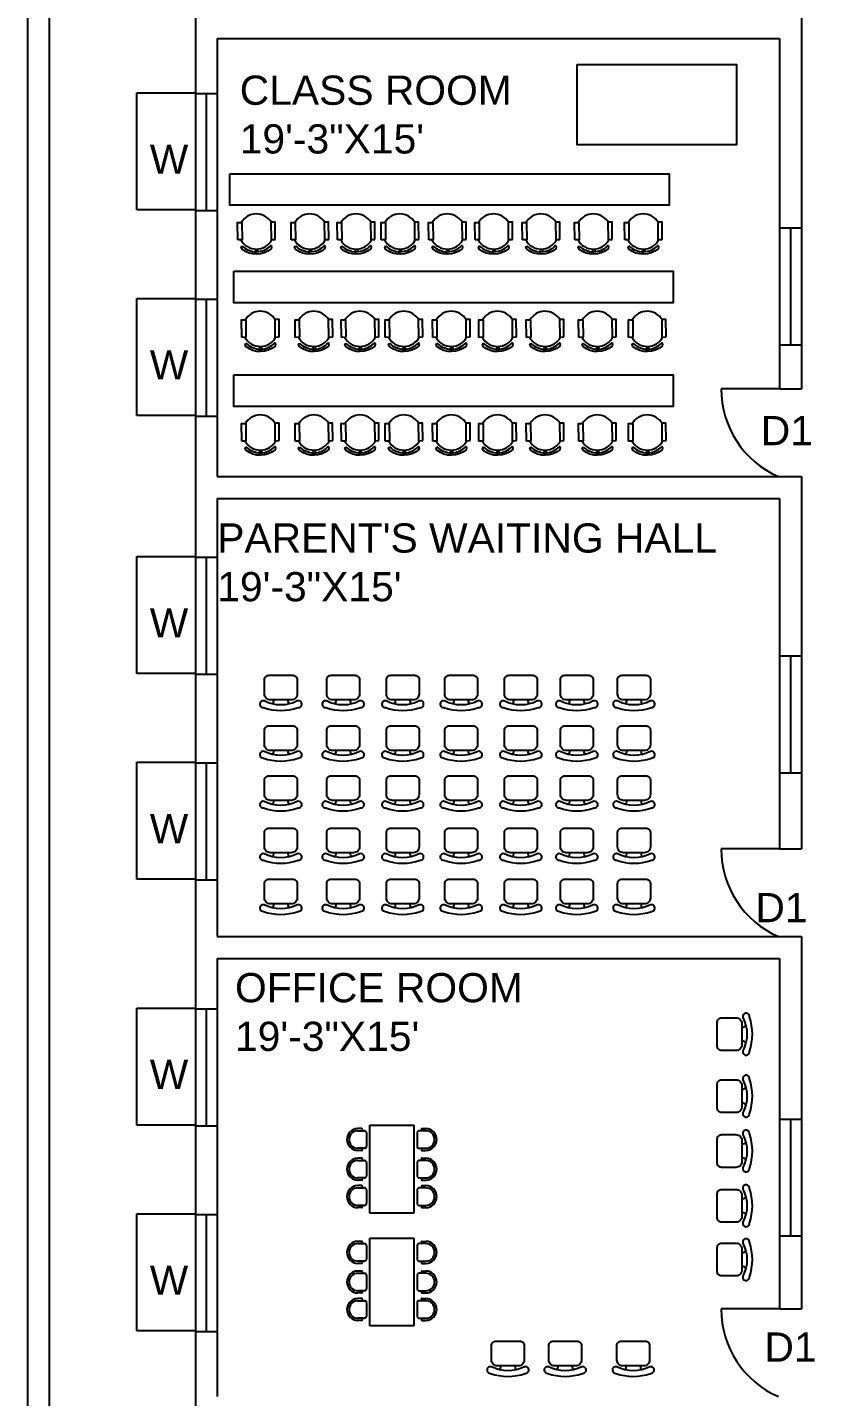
# Model space of a CAD drawing. Header units: inches. Extents: x 677 to 5195, y 405 to 5099.
# Drawn here: x 677 to 1001, y 984 to 1547 of the extents above; entities that cross this region are included whole.
import ezdxf

# ---------------------------------------------------------------- set-up
doc = ezdxf.new("R2010")
doc.units = ezdxf.units.IN
doc.header["$MEASUREMENT"] = 0
for name, color, linetype in [('blocks', 255, 'Continuous'), ('door', 180, 'Continuous'), ('text', 240, 'Continuous'), ('window', 104, 'Continuous')]:
    doc.layers.add(name, color=color, linetype=linetype)
doc.styles.get("Standard").update_dxf_attribs({"font": 'arial.ttf'})

# ---------------------------------------------------------------- blocks, each defined once
blk = doc.blocks.new('A$C27801A2F')
for p, q in [((0.85, 1.885), (0.85, 1.975)), ((0.86, 1.875), (0.9, 1.875)), ((0.9, 1.975), (0.9, 1.825)), ((1.3, 1.825), (1.3, 1.975)), ((1.3, 1.875), (1.34, 1.875)), ((1.35, 1.885), (1.35, 1.975)), ((1.525, 1.885), (1.525, 1.975)), ((1.535, 1.875), (1.575, 1.875)), ((1.575, 1.975), (1.575, 1.825)), ((1.975, 1.825), (1.975, 1.975)), ((1.975, 1.875), (2.015, 1.875)), ((2.025, 1.885), (2.025, 1.975)), ((2.15, 1.885), (2.15, 1.975)), ((2.16, 1.875), (2.2, 1.875)), ((2.2, 1.975), (2.2, 1.825)), ((2.6, 1.825), (2.6, 1.975)), ((2.6, 1.875), (2.64, 1.875)), ((2.65, 1.885), (2.65, 1.975)), ((0.775, 0.7), (0.775, 1.7)), ((0.775, 1.7), (2.775, 1.7)), ((0.95, 1.775), (1.25, 1.775)), ((1.625, 1.775), (1.925, 1.775)), ((2.25, 1.775), (2.55, 1.775)), ((2.775, 1.7), (2.775, 0.7)), ((2.775, 0.7), (0.775, 0.7)), ((0.95, 0.625), (1.25, 0.625)), ((1.625, 0.625), (1.925, 0.625)), ((2.25, 0.625), (2.55, 0.625)), ((0.85, 0.515), (0.85, 0.425)), ((0.86, 0.525), (0.9, 0.525)), ((0.9, 0.425), (0.9, 0.575)), ((1.3, 0.575), (1.3, 0.425)), ((1.3, 0.525), (1.34, 0.525)), ((1.35, 0.515), (1.35, 0.425)), ((1.525, 0.515), (1.525, 0.425)), ((1.535, 0.525), (1.575, 0.525)), ((1.575, 0.425), (1.575, 0.575)), ((1.975, 0.575), (1.975, 0.425)), ((1.975, 0.525), (2.015, 0.525)), ((2.025, 0.515), (2.025, 0.425)), ((2.15, 0.515), (2.15, 0.425)), ((2.16, 0.525), (2.2, 0.525)), ((2.2, 0.425), (2.2, 0.575)), ((2.6, 0.575), (2.6, 0.425)), ((2.6, 0.525), (2.64, 0.525)), ((2.65, 0.515), (2.65, 0.425))]:
    blk.add_line(p, q)
for centre, radius, start, end in [((1.1, 1.975), 0.25, 0, 180), ((1.775, 1.975), 0.25, 0, 180), ((2.4, 1.975), 0.25, 0, 180), ((0.86, 1.885), 0.01, 180, 270), ((1.1, 1.975), 0.2, 0.0001, 179.9999), ((1.34, 1.885), 0.01, 270, 0), ((1.535, 1.885), 0.01, 180, 270), ((1.775, 1.975), 0.2, 0.0001, 179.9999), ((2.015, 1.885), 0.01, 270, 0), ((2.16, 1.885), 0.01, 180, 270), ((2.4, 1.975), 0.2, 0.0001, 179.9999), ((2.64, 1.885), 0.01, 270, 0), ((0.95, 1.825), 0.05, 180, 270), ((1.25, 1.825), 0.05, 270, 0), ((1.625, 1.825), 0.05, 180, 270), ((1.925, 1.825), 0.05, 270, 0), ((2.25, 1.825), 0.05, 180, 270), ((2.55, 1.825), 0.05, 270, 0), ((0.95, 0.575), 0.05, 90, 180), ((1.25, 0.575), 0.05, 0, 90), ((1.625, 0.575), 0.05, 90, 180), ((1.925, 0.575), 0.05, 0, 90), ((2.25, 0.575), 0.05, 90, 180), ((2.55, 0.575), 0.05, 0, 90), ((0.86, 0.515), 0.01, 90, 180), ((1.1, 0.425), 0.25, 180, 0), ((1.1, 0.425), 0.2, 180.0001, 359.9999), ((1.34, 0.515), 0.01, 0, 90), ((1.535, 0.515), 0.01, 90, 180), ((1.775, 0.425), 0.25, 180, 0), ((1.775, 0.425), 0.2, 180.0001, 359.9999), ((2.015, 0.515), 0.01, 0, 90), ((2.16, 0.515), 0.01, 90, 180), ((2.4, 0.425), 0.25, 180, 0), ((2.4, 0.425), 0.2, 180.0001, 359.9999), ((2.64, 0.515), 0.01, 0, 90)]:
    blk.add_arc(centre, radius, start, end)
blk = doc.blocks.new('A$C36801C69')
for points in [[(515, 352, 1.204775), (527, 442, 0.170973), (49, 442, 1.204775), (61, 352, -0.246332)], [(433, 338, -0.414214), (513, 258), (513, 60, -0.414214), (453, 0), (123, 0, -0.414214), (63, 60), (63, 258, -0.414214), (143, 338)]]:
    blk.add_lwpolyline(points, format="xyb", close=True)
for centre, start, end in [((148, 354), 338.0338, 65.3821), ((427, 354), 114.6179, 201.9662)]:
    blk.add_arc(centre, 42.1, start, end)
blk = doc.blocks.new('A$C28FC2AE5')
for p, q in [((179, 356), (179, 383)), ((200, 356), (200, 383))]:
    blk.add_line(p, q)
blk.add_lwpolyline([(337, 322, 0.423227), (43, 320), (38, 335), (42, 355, -0.361278), (337, 356), (346, 333)], format="xyb", close=True)
for points in [[(0, 261), (1, 85), (44, 85), (43, 261)], [(380, 263), (381, 87), (338, 87), (337, 263)]]:
    blk.add_lwpolyline(points, close=True)
for start, end in [(28.3173, 152.2104), (211.3401, 329.1877)]:
    blk.add_arc((191, 178), 178, start, end)

msp = doc.modelspace()

# ---------------------------------------------------------------- linework, layer by layer
for p, q in [((677.19, 3957.19), (677.19, 405.19)), ((686.19, 3948.19), (686.19, 414.19)), ((746.19, 3888.19), (746.19, 894.19)), ((995.19, 1551.19), (995.19, 1398.19)), ((755.19, 1542.19), (986.19, 1542.19)), ((755.19, 1542.19), (755.19, 1362.19)), ((986.19, 1542.19), (986.19, 1398.19)), ((986.19, 1398.19), (995.19, 1398.19)), ((755.19, 1362.19), (995.19, 1362.19)), ((995.19, 1362.19), (995.19, 1209.19)), ((755.19, 1353.19), (986.19, 1353.19)), ((755.19, 1353.19), (755.19, 1173.19)), ((986.19, 1353.19), (986.19, 1209.19)), ((986.19, 1209.19), (995.19, 1209.19)), ((755.19, 1173.19), (995.19, 1173.19)), ((995.19, 1173.19), (995.19, 1020.19)), ((755.19, 1164.19), (986.19, 1164.19)), ((755.19, 1164.19), (755.19, 984.19)), ((986.19, 1164.19), (986.19, 1020.19)), ((986.19, 1020.19), (995.19, 1020.19))]:
    msp.add_line(p, q)
for points in [[(776.96, 1270.4, -0.414214), (774.57, 1272.8), (774.57, 1278.73, -0.414214), (776.36, 1280.53), (786.23, 1280.53, -0.414214), (788.03, 1278.73), (788.03, 1272.8, -0.414214), (785.63, 1270.4)], [(802.56, 1270.4, -0.414214), (800.16, 1272.8), (800.16, 1278.73, -0.414214), (801.96, 1280.53), (811.83, 1280.53, -0.414214), (813.62, 1278.73), (813.62, 1272.8, -0.414214), (811.23, 1270.4)], [(827.06, 1270.4, -0.414214), (824.66, 1272.8), (824.66, 1278.73, -0.414214), (826.46, 1280.53), (836.33, 1280.53, -0.414214), (838.12, 1278.73), (838.12, 1272.8, -0.414214), (835.73, 1270.4)], [(851.06, 1270.4, -0.414214), (848.66, 1272.8), (848.66, 1278.73, -0.414214), (850.46, 1280.53), (860.33, 1280.53, -0.414214), (862.12, 1278.73), (862.12, 1272.8, -0.414214), (859.73, 1270.4)], [(875.56, 1270.4, -0.414214), (873.16, 1272.8), (873.16, 1278.73, -0.414214), (874.96, 1280.53), (884.83, 1280.53, -0.414214), (886.62, 1278.73), (886.62, 1272.8, -0.414214), (884.23, 1270.4)], [(898.56, 1270.4, -0.414214), (896.16, 1272.8), (896.16, 1278.73, -0.414214), (897.96, 1280.53), (907.83, 1280.53, -0.414214), (909.62, 1278.73), (909.62, 1272.8, -0.414214), (907.23, 1270.4)], [(922.06, 1270.4, -0.414214), (919.66, 1272.8), (919.66, 1278.73, -0.414214), (921.46, 1280.53), (931.33, 1280.53, -0.414214), (933.12, 1278.73), (933.12, 1272.8, -0.414214), (930.73, 1270.4)], [(774.5, 1270, 1.204775), (774.15, 1267.3, 0.170973), (788.44, 1267.3, 1.204775), (788.09, 1270, -0.246332)], [(800.1, 1270, 1.204775), (799.75, 1267.3, 0.170973), (814.04, 1267.3, 1.204775), (813.69, 1270, -0.246332)], [(824.6, 1270, 1.204775), (824.25, 1267.3, 0.170973), (838.54, 1267.3, 1.204775), (838.19, 1270, -0.246332)], [(848.6, 1270, 1.204775), (848.25, 1267.3, 0.170973), (862.54, 1267.3, 1.204775), (862.19, 1270, -0.246332)], [(873.1, 1270, 1.204775), (872.75, 1267.3, 0.170973), (887.04, 1267.3, 1.204775), (886.69, 1270, -0.246332)], [(896.1, 1270, 1.204775), (895.75, 1267.3, 0.170973), (910.04, 1267.3, 1.204775), (909.69, 1270, -0.246332)], [(919.6, 1270, 1.204775), (919.25, 1267.3, 0.170973), (933.54, 1267.3, 1.204775), (933.19, 1270, -0.246332)], [(776.96, 1249.62, -0.414214), (774.57, 1252.01), (774.57, 1257.95, -0.414214), (776.36, 1259.74), (786.23, 1259.74, -0.414214), (788.03, 1257.95), (788.03, 1252.01, -0.414214), (785.63, 1249.62)], [(802.56, 1249.62, -0.414214), (800.16, 1252.01), (800.16, 1257.95, -0.414214), (801.96, 1259.74), (811.83, 1259.74, -0.414214), (813.62, 1257.95), (813.62, 1252.01, -0.414214), (811.23, 1249.62)], [(827.06, 1249.62, -0.414214), (824.66, 1252.01), (824.66, 1257.95, -0.414214), (826.46, 1259.74), (836.33, 1259.74, -0.414214), (838.12, 1257.95), (838.12, 1252.01, -0.414214), (835.73, 1249.62)], [(851.06, 1249.62, -0.414214), (848.66, 1252.01), (848.66, 1257.95, -0.414214), (850.46, 1259.74), (860.33, 1259.74, -0.414214), (862.12, 1257.95), (862.12, 1252.01, -0.414214), (859.73, 1249.62)], [(875.56, 1249.62, -0.414214), (873.16, 1252.01), (873.16, 1257.95, -0.414214), (874.96, 1259.74), (884.83, 1259.74, -0.414214), (886.62, 1257.95), (886.62, 1252.01, -0.414214), (884.23, 1249.62)], [(898.56, 1249.62, -0.414214), (896.16, 1252.01), (896.16, 1257.95, -0.414214), (897.96, 1259.74), (907.83, 1259.74, -0.414214), (909.62, 1257.95), (909.62, 1252.01, -0.414214), (907.23, 1249.62)], [(922.06, 1249.62, -0.414214), (919.66, 1252.01), (919.66, 1257.95, -0.414214), (921.46, 1259.74), (931.33, 1259.74, -0.414214), (933.12, 1257.95), (933.12, 1252.01, -0.414214), (930.73, 1249.62)], [(774.5, 1249.22, 1.204775), (774.15, 1246.52, 0.170973), (788.44, 1246.52, 1.204775), (788.09, 1249.22, -0.246332)], [(800.1, 1249.22, 1.204775), (799.75, 1246.52, 0.170973), (814.04, 1246.52, 1.204775), (813.69, 1249.22, -0.246332)], [(824.6, 1249.22, 1.204775), (824.25, 1246.52, 0.170973), (838.54, 1246.52, 1.204775), (838.19, 1249.22, -0.246332)], [(848.6, 1249.22, 1.204775), (848.25, 1246.52, 0.170973), (862.54, 1246.52, 1.204775), (862.19, 1249.22, -0.246332)], [(873.1, 1249.22, 1.204775), (872.75, 1246.52, 0.170973), (887.04, 1246.52, 1.204775), (886.69, 1249.22, -0.246332)], [(896.1, 1249.22, 1.204775), (895.75, 1246.52, 0.170973), (910.04, 1246.52, 1.204775), (909.69, 1249.22, -0.246332)], [(919.6, 1249.22, 1.204775), (919.25, 1246.52, 0.170973), (933.54, 1246.52, 1.204775), (933.19, 1249.22, -0.246332)], [(776.96, 1229.12, -0.414214), (774.57, 1231.51), (774.57, 1237.45, -0.414214), (776.36, 1239.24), (786.23, 1239.24, -0.414214), (788.03, 1237.45), (788.03, 1231.51, -0.414214), (785.63, 1229.12)], [(802.56, 1229.12, -0.414214), (800.16, 1231.51), (800.16, 1237.45, -0.414214), (801.96, 1239.24), (811.83, 1239.24, -0.414214), (813.62, 1237.45), (813.62, 1231.51, -0.414214), (811.23, 1229.12)], [(827.06, 1229.12, -0.414214), (824.66, 1231.51), (824.66, 1237.45, -0.414214), (826.46, 1239.24), (836.33, 1239.24, -0.414214), (838.12, 1237.45), (838.12, 1231.51, -0.414214), (835.73, 1229.12)], [(851.06, 1229.12, -0.414214), (848.66, 1231.51), (848.66, 1237.45, -0.414214), (850.46, 1239.24), (860.33, 1239.24, -0.414214), (862.12, 1237.45), (862.12, 1231.51, -0.414214), (859.73, 1229.12)], [(875.56, 1229.12, -0.414214), (873.16, 1231.51), (873.16, 1237.45, -0.414214), (874.96, 1239.24), (884.83, 1239.24, -0.414214), (886.62, 1237.45), (886.62, 1231.51, -0.414214), (884.23, 1229.12)], [(898.56, 1229.12, -0.414214), (896.16, 1231.51), (896.16, 1237.45, -0.414214), (897.96, 1239.24), (907.83, 1239.24, -0.414214), (909.62, 1237.45), (909.62, 1231.51, -0.414214), (907.23, 1229.12)], [(922.06, 1229.12, -0.414214), (919.66, 1231.51), (919.66, 1237.45, -0.414214), (921.46, 1239.24), (931.33, 1239.24, -0.414214), (933.12, 1237.45), (933.12, 1231.51, -0.414214), (930.73, 1229.12)], [(774.5, 1228.72, 1.204775), (774.15, 1226.02, 0.170973), (788.44, 1226.02, 1.204775), (788.09, 1228.72, -0.246332)], [(800.1, 1228.72, 1.204775), (799.75, 1226.02, 0.170973), (814.04, 1226.02, 1.204775), (813.69, 1228.72, -0.246332)], [(824.6, 1228.72, 1.204775), (824.25, 1226.02, 0.170973), (838.54, 1226.02, 1.204775), (838.19, 1228.72, -0.246332)], [(848.6, 1228.72, 1.204775), (848.25, 1226.02, 0.170973), (862.54, 1226.02, 1.204775), (862.19, 1228.72, -0.246332)], [(873.1, 1228.72, 1.204775), (872.75, 1226.02, 0.170973), (887.04, 1226.02, 1.204775), (886.69, 1228.72, -0.246332)], [(896.1, 1228.72, 1.204775), (895.75, 1226.02, 0.170973), (910.04, 1226.02, 1.204775), (909.69, 1228.72, -0.246332)], [(919.6, 1228.72, 1.204775), (919.25, 1226.02, 0.170973), (933.54, 1226.02, 1.204775), (933.19, 1228.72, -0.246332)], [(776.96, 1207.62, -0.414214), (774.57, 1210.01), (774.57, 1215.95, -0.414214), (776.36, 1217.74), (786.23, 1217.74, -0.414214), (788.03, 1215.95), (788.03, 1210.01, -0.414214), (785.63, 1207.62)], [(802.56, 1207.62, -0.414214), (800.16, 1210.01), (800.16, 1215.95, -0.414214), (801.96, 1217.74), (811.83, 1217.74, -0.414214), (813.62, 1215.95), (813.62, 1210.01, -0.414214), (811.23, 1207.62)], [(827.06, 1207.62, -0.414214), (824.66, 1210.01), (824.66, 1215.95, -0.414214), (826.46, 1217.74), (836.33, 1217.74, -0.414214), (838.12, 1215.95), (838.12, 1210.01, -0.414214), (835.73, 1207.62)], [(851.06, 1207.62, -0.414214), (848.66, 1210.01), (848.66, 1215.95, -0.414214), (850.46, 1217.74), (860.33, 1217.74, -0.414214), (862.12, 1215.95), (862.12, 1210.01, -0.414214), (859.73, 1207.62)], [(875.56, 1207.62, -0.414214), (873.16, 1210.01), (873.16, 1215.95, -0.414214), (874.96, 1217.74), (884.83, 1217.74, -0.414214), (886.62, 1215.95), (886.62, 1210.01, -0.414214), (884.23, 1207.62)], [(898.56, 1207.62, -0.414214), (896.16, 1210.01), (896.16, 1215.95, -0.414214), (897.96, 1217.74), (907.83, 1217.74, -0.414214), (909.62, 1215.95), (909.62, 1210.01, -0.414214), (907.23, 1207.62)], [(922.06, 1207.62, -0.414214), (919.66, 1210.01), (919.66, 1215.95, -0.414214), (921.46, 1217.74), (931.33, 1217.74, -0.414214), (933.12, 1215.95), (933.12, 1210.01, -0.414214), (930.73, 1207.62)], [(774.5, 1207.22, 1.204775), (774.15, 1204.52, 0.170973), (788.44, 1204.52, 1.204775), (788.09, 1207.22, -0.246332)], [(800.1, 1207.22, 1.204775), (799.75, 1204.52, 0.170973), (814.04, 1204.52, 1.204775), (813.69, 1207.22, -0.246332)], [(824.6, 1207.22, 1.204775), (824.25, 1204.52, 0.170973), (838.54, 1204.52, 1.204775), (838.19, 1207.22, -0.246332)], [(848.6, 1207.22, 1.204775), (848.25, 1204.52, 0.170973), (862.54, 1204.52, 1.204775), (862.19, 1207.22, -0.246332)], [(873.1, 1207.22, 1.204775), (872.75, 1204.52, 0.170973), (887.04, 1204.52, 1.204775), (886.69, 1207.22, -0.246332)], [(896.1, 1207.22, 1.204775), (895.75, 1204.52, 0.170973), (910.04, 1204.52, 1.204775), (909.69, 1207.22, -0.246332)], [(919.6, 1207.22, 1.204775), (919.25, 1204.52, 0.170973), (933.54, 1204.52, 1.204775), (933.19, 1207.22, -0.246332)], [(776.96, 1186.62, -0.414214), (774.57, 1189.01), (774.57, 1194.95, -0.414214), (776.36, 1196.74), (786.23, 1196.74, -0.414214), (788.03, 1194.95), (788.03, 1189.01, -0.414214), (785.63, 1186.62)], [(802.56, 1186.62, -0.414214), (800.16, 1189.01), (800.16, 1194.95, -0.414214), (801.96, 1196.74), (811.83, 1196.74, -0.414214), (813.62, 1194.95), (813.62, 1189.01, -0.414214), (811.23, 1186.62)], [(827.06, 1186.62, -0.414214), (824.66, 1189.01), (824.66, 1194.95, -0.414214), (826.46, 1196.74), (836.33, 1196.74, -0.414214), (838.12, 1194.95), (838.12, 1189.01, -0.414214), (835.73, 1186.62)], [(851.06, 1186.62, -0.414214), (848.66, 1189.01), (848.66, 1194.95, -0.414214), (850.46, 1196.74), (860.33, 1196.74, -0.414214), (862.12, 1194.95), (862.12, 1189.01, -0.414214), (859.73, 1186.62)], [(875.56, 1186.62, -0.414214), (873.16, 1189.01), (873.16, 1194.95, -0.414214), (874.96, 1196.74), (884.83, 1196.74, -0.414214), (886.62, 1194.95), (886.62, 1189.01, -0.414214), (884.23, 1186.62)], [(898.56, 1186.62, -0.414214), (896.16, 1189.01), (896.16, 1194.95, -0.414214), (897.96, 1196.74), (907.83, 1196.74, -0.414214), (909.62, 1194.95), (909.62, 1189.01, -0.414214), (907.23, 1186.62)], [(922.06, 1186.62, -0.414214), (919.66, 1189.01), (919.66, 1194.95, -0.414214), (921.46, 1196.74), (931.33, 1196.74, -0.414214), (933.12, 1194.95), (933.12, 1189.01, -0.414214), (930.73, 1186.62)], [(774.5, 1186.22, 1.204775), (774.15, 1183.52, 0.170973), (788.44, 1183.52, 1.204775), (788.09, 1186.22, -0.246332)], [(800.1, 1186.22, 1.204775), (799.75, 1183.52, 0.170973), (814.04, 1183.52, 1.204775), (813.69, 1186.22, -0.246332)], [(824.6, 1186.22, 1.204775), (824.25, 1183.52, 0.170973), (838.54, 1183.52, 1.204775), (838.19, 1186.22, -0.246332)], [(848.6, 1186.22, 1.204775), (848.25, 1183.52, 0.170973), (862.54, 1183.52, 1.204775), (862.19, 1186.22, -0.246332)], [(873.1, 1186.22, 1.204775), (872.75, 1183.52, 0.170973), (887.04, 1183.52, 1.204775), (886.69, 1186.22, -0.246332)], [(896.1, 1186.22, 1.204775), (895.75, 1183.52, 0.170973), (910.04, 1183.52, 1.204775), (909.69, 1186.22, -0.246332)], [(919.6, 1186.22, 1.204775), (919.25, 1183.52, 0.170973), (933.54, 1183.52, 1.204775), (933.19, 1186.22, -0.246332)]]:
    msp.add_lwpolyline(points, format="xyb", close=True)
for centre, start, end in [((777.12, 1269.93), 294.6179, 21.9662), ((785.47, 1269.93), 158.0338, 245.3821), ((802.72, 1269.93), 294.6179, 21.9662), ((811.07, 1269.93), 158.0338, 245.3821), ((827.22, 1269.93), 294.6179, 21.9662), ((835.57, 1269.93), 158.0338, 245.3821), ((851.22, 1269.93), 294.6179, 21.9662), ((859.57, 1269.93), 158.0338, 245.3821), ((875.72, 1269.93), 294.6179, 21.9662), ((884.07, 1269.93), 158.0338, 245.3821), ((898.72, 1269.93), 294.6179, 21.9662), ((907.07, 1269.93), 158.0338, 245.3821), ((922.22, 1269.93), 294.6179, 21.9662), ((930.57, 1269.93), 158.0338, 245.3821), ((777.12, 1249.15), 294.6179, 21.9662), ((785.47, 1249.15), 158.0338, 245.3821), ((802.72, 1249.15), 294.6179, 21.9662), ((811.07, 1249.15), 158.0338, 245.3821), ((827.22, 1249.15), 294.6179, 21.9662), ((835.57, 1249.15), 158.0338, 245.3821), ((851.22, 1249.15), 294.6179, 21.9662), ((859.57, 1249.15), 158.0338, 245.3821), ((875.72, 1249.15), 294.6179, 21.9662), ((884.07, 1249.15), 158.0338, 245.3821), ((898.72, 1249.15), 294.6179, 21.9662), ((907.07, 1249.15), 158.0338, 245.3821), ((922.22, 1249.15), 294.6179, 21.9662), ((930.57, 1249.15), 158.0338, 245.3821), ((777.12, 1228.65), 294.6179, 21.9662), ((785.47, 1228.65), 158.0338, 245.3821), ((802.72, 1228.65), 294.6179, 21.9662), ((811.07, 1228.65), 158.0338, 245.3821), ((827.22, 1228.65), 294.6179, 21.9662), ((835.57, 1228.65), 158.0338, 245.3821), ((851.22, 1228.65), 294.6179, 21.9662), ((859.57, 1228.65), 158.0338, 245.3821), ((875.72, 1228.65), 294.6179, 21.9662), ((884.07, 1228.65), 158.0338, 245.3821), ((898.72, 1228.65), 294.6179, 21.9662), ((907.07, 1228.65), 158.0338, 245.3821), ((922.22, 1228.65), 294.6179, 21.9662), ((930.57, 1228.65), 158.0338, 245.3821), ((777.12, 1207.15), 294.6179, 21.9662), ((785.47, 1207.15), 158.0338, 245.3821), ((802.72, 1207.15), 294.6179, 21.9662), ((811.07, 1207.15), 158.0338, 245.3821), ((827.22, 1207.15), 294.6179, 21.9662), ((835.57, 1207.15), 158.0338, 245.3821), ((851.22, 1207.15), 294.6179, 21.9662), ((859.57, 1207.15), 158.0338, 245.3821), ((875.72, 1207.15), 294.6179, 21.9662), ((884.07, 1207.15), 158.0338, 245.3821), ((898.72, 1207.15), 294.6179, 21.9662), ((907.07, 1207.15), 158.0338, 245.3821), ((922.22, 1207.15), 294.6179, 21.9662), ((930.57, 1207.15), 158.0338, 245.3821), ((777.12, 1186.15), 294.6179, 21.9662), ((785.47, 1186.15), 158.0338, 245.3821), ((802.72, 1186.15), 294.6179, 21.9662), ((811.07, 1186.15), 158.0338, 245.3821), ((827.22, 1186.15), 294.6179, 21.9662), ((835.57, 1186.15), 158.0338, 245.3821), ((851.22, 1186.15), 294.6179, 21.9662), ((859.57, 1186.15), 158.0338, 245.3821), ((875.72, 1186.15), 294.6179, 21.9662), ((884.07, 1186.15), 158.0338, 245.3821), ((898.72, 1186.15), 294.6179, 21.9662), ((907.07, 1186.15), 158.0338, 245.3821), ((922.22, 1186.15), 294.6179, 21.9662), ((930.57, 1186.15), 158.0338, 245.3821)]:
    msp.add_arc(centre, 1.26, start, end)
at = {"layer": 'blocks'}
for points in [[(903, 1531.5), (968.5, 1531.5), (968.5, 1498.5), (903, 1498.5)], [(760.39, 1486.59), (940.89, 1486.59), (940.89, 1473.59), (760.39, 1473.59)], [(762, 1446.59), (942.5, 1446.59), (942.5, 1433.59), (762, 1433.59)], [(762, 1404), (942.5, 1404), (942.5, 1391), (762, 1391)]]:
    msp.add_lwpolyline(points, close=True, dxfattribs=at)
at = {"layer": 'door'}
for p, q in [((986.19, 1398.19), (962.19, 1398.19)), ((986.19, 1209.19), (962.19, 1209.19)), ((986.19, 1020.19), (962.19, 1020.19))]:
    msp.add_line(p, q, dxfattribs=at)
for centre in [(1001.5, 1398.19), (1001.5, 1209.19), (1001.5, 1020.19)]:
    msp.add_arc(centre, 39.31, 180, 246.3249, dxfattribs=at)
at = {"layer": 'window'}
for p, q in [((722.19, 1471.73), (722.19, 1519.8)), ((722.19, 1519.8), (746.19, 1519.8)), ((746.19, 1519.5), (755.19, 1519.5)), ((750.69, 1519.5), (750.69, 1471.5)), ((746.19, 1471.73), (722.19, 1471.73)), ((746.19, 1471.5), (755.19, 1471.5)), ((986.19, 1464.31), (995.19, 1464.31)), ((990.69, 1464.31), (990.69, 1416.31)), ((722.19, 1387.23), (722.19, 1435.3)), ((722.19, 1435.3), (746.19, 1435.3)), ((746.19, 1435), (755.19, 1435)), ((750.69, 1435), (750.69, 1387)), ((986.19, 1416.31), (995.19, 1416.31)), ((746.19, 1387.23), (722.19, 1387.23)), ((746.19, 1387), (755.19, 1387)), ((722.19, 1281.23), (722.19, 1329.3)), ((722.19, 1329.3), (746.19, 1329.3)), ((746.19, 1329), (755.19, 1329)), ((750.69, 1329), (750.69, 1281)), ((986.19, 1288.46), (995.19, 1288.46)), ((990.69, 1288.46), (990.69, 1240.46)), ((746.19, 1281.23), (722.19, 1281.23)), ((746.19, 1281), (755.19, 1281)), ((722.19, 1196.73), (722.19, 1244.8)), ((722.19, 1244.8), (746.19, 1244.8)), ((746.19, 1244.5), (755.19, 1244.5)), ((750.69, 1244.5), (750.69, 1196.5)), ((986.19, 1240.46), (995.19, 1240.46)), ((746.19, 1196.73), (722.19, 1196.73)), ((746.19, 1196.5), (755.19, 1196.5)), ((722.19, 1095.73), (722.19, 1143.8)), ((722.19, 1143.8), (746.19, 1143.8)), ((746.19, 1143.5), (755.19, 1143.5)), ((750.69, 1143.5), (750.69, 1095.5)), ((986.19, 1098.19), (995.19, 1098.19)), ((990.69, 1098.19), (990.69, 1050.19)), ((746.19, 1095.73), (722.19, 1095.73)), ((746.19, 1095.5), (755.19, 1095.5)), ((722.19, 1011.23), (722.19, 1059.3)), ((722.19, 1059.3), (746.19, 1059.3)), ((746.19, 1059), (755.19, 1059)), ((750.69, 1059), (750.69, 1011)), ((986.19, 1050.19), (995.19, 1050.19)), ((746.19, 1011.23), (722.19, 1011.23)), ((746.19, 1011), (755.19, 1011))]:
    msp.add_line(p, q, dxfattribs=at)

# ---------------------------------------------------------------- block references
at = {"xscale": 0.04055005892214297, "yscale": 0.04055005892214297, "zscale": 0.04055005892214297, "rotation": 180.2638974578867}
for p in [(778.98, 1470.09), (800.95, 1470.09), (819.95, 1470.09), (837.95, 1470.09), (857.45, 1470.09), (876.45, 1470.09), (895.95, 1470.09), (917.45, 1470.09), (937.95, 1470.09), (780.6, 1430.09), (802.57, 1430.09), (821.57, 1430.09), (839.57, 1430.09), (859.07, 1430.09), (878.07, 1430.09), (897.57, 1430.09), (919.07, 1430.09), (939.57, 1430.09), (780.6, 1387.5), (802.57, 1387.5), (821.57, 1387.5), (839.57, 1387.5), (859.07, 1387.5), (878.07, 1387.5), (897.57, 1387.5), (919.07, 1387.5), (939.57, 1387.5)]:
    msp.add_blockref('A$C28FC2AE5', p, dxfattribs=at)
at = {"layer": 'blocks'}
for name, p, xscale, yscale, zscale, rotation in [('A$C36801C69', (960.61, 1141.71), 0.02990303390918218, 0.02990303390918218, 0.02990303390918218, 270), ('A$C36801C69', (960.61, 1116.21), 0.02990303390918218, 0.02990303390918218, 0.02990303390918218, 270), ('A$C27801A2F', (805.28, 1109.63), 18.02816901449709, 18.02816901449709, 18.02816901449709, 270), ('A$C36801C69', (960.61, 1093.71), 0.02990303390918218, 0.02990303390918218, 0.02990303390918218, 270), ('A$C36801C69', (960.61, 1071.21), 0.02990303390918218, 0.02990303390918218, 0.02990303390918218, 270), ('A$C27801A2F', (805.28, 1063.27), 18.02816901449709, 18.02816901449709, 18.02816901449709, 270), ('A$C36801C69', (960.61, 1049.1), 0.02990303390918218, 0.02990303390918218, 0.02990303390918218, 270), ('A$C36801C69', (883.22, 1006.95), 0.02990303390918218, 0.02990303390918218, 0.02990303390918218, 180), ('A$C36801C69', (906.72, 1006.95), 0.02990303390918218, 0.02990303390918218, 0.02990303390918218, 180), ('A$C36801C69', (934.72, 1006.95), 0.02990303390918218, 0.02990303390918218, 0.02990303390918218, 180)]:
    msp.add_blockref(name, p, dxfattribs=dict(at, xscale=xscale, yscale=yscale, zscale=zscale, rotation=rotation))

# ---------------------------------------------------------------- texts
at = {"layer": 'text', "char_height": 12, "attachment_point": 1}
for s, width, insert in [('CLASS ROOM\\P19\'-3"X15\'', 206.6678, (764.43, 1526.89)), ('W', 18.7196, (727.47, 1498.55)), ('W', 18.7196, (727.47, 1414.05)), ('D1', 14.3979, (978.5, 1387.05)), ('PARENT\'S WAITING HALL\\P19\'-3"X15\'', 209.17, (755.19, 1342.93)), ('W', 18.7196, (727.47, 1308.05)), ('W', 18.7196, (727.47, 1223.55)), ('D1', 14.3979, (976.27, 1191.09)), ('OFFICE ROOM \\P19\'-3"X15\'', 212.2713, (762.48, 1158.2)), ('W', 18.7196, (727.47, 1122.55)), ('W', 18.7196, (727.47, 1038.05)), ('D1', 14.3979, (980, 1010.55))]:
    msp.add_mtext_dynamic_manual_height_columns(s, width=width, gutter_width=1, heights=[0], dxfattribs=dict(at, insert=insert))

doc.saveas('drawing.dxf')
